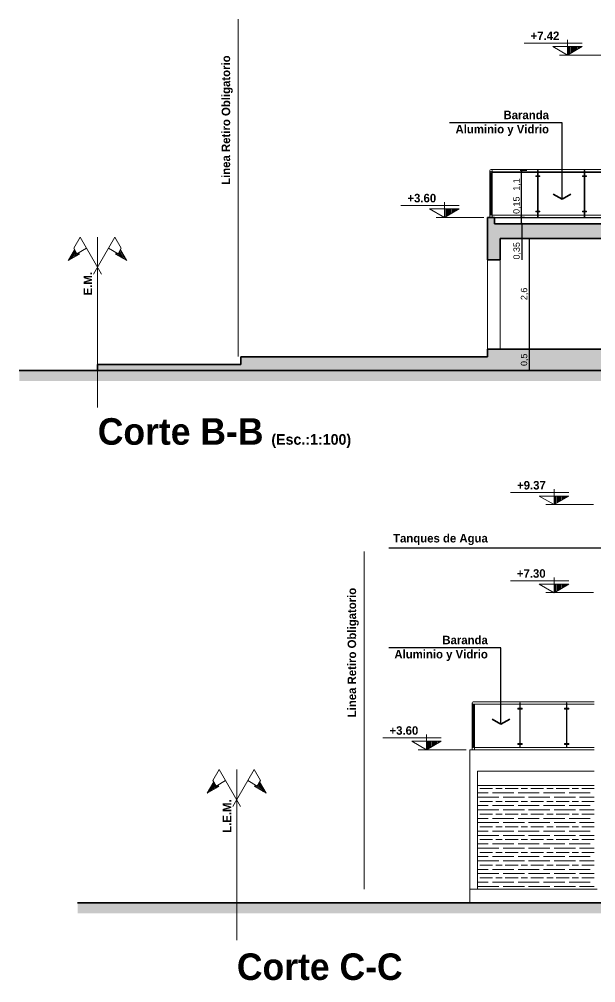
# Model space of a CAD drawing. Header units: millimetres. Extents: x 110427 to 125914, y 76277 to 76441.
# Drawn here: x 113920.79 to 113934.36, y 76404.27 to 76426.94 of the extents above; entities that cross this region are included whole.
import ezdxf

# ---------------------------------------------------------------- set-up
doc = ezdxf.new("R2010")
doc.units = ezdxf.units.MM
doc.linetypes.add('CENTER', pattern=[50.8, 31.75, -6.35, 6.35, -6.35])
doc.linetypes.add('JIS_02_0.7', pattern=[1.35, 0.75, -0.6])
for name, color, linetype, lineweight in [('04_CIVIL A CONSTRUIR', 250, 'Continuous', 35), ('05_CIVIL A DEMOLER', 221, 'Continuous', 18), ('06_CIVIL VISTAS GRUESA', 244, 'Continuous', 13), ('08_CIVIL VISTAS FINO', 251, 'Continuous', 5), ('10_CIVIL EJES', 230, 'CENTER', 15), ('12_HATCH', 8, 'Continuous', 9), ('12_TEXTOS', 4, 'Continuous', 40), ('13_COTAS', 8, 'Continuous', 9), ('VIDRIOS', 254, 'Continuous', 9)]:
    doc.layers.add(name, color=color, linetype=linetype, lineweight=lineweight)
doc.layers.add('14_TEXTOS', color=4, linetype='Continuous')
doc.styles.add('JDS1', font='GOTHICB.TTF')
doc.styles.add('Swis721 BT', font='swiss.ttf')
doc.dimstyles.new('1_100_JDS', dxfattribs={"dimscale": 100, "dimtxt": 2, "dimasz": 1.5, "dimexe": 1, "dimexo": 1, "dimgap": 0.75, "dimtad": 1, "dimlfac": 0.001, "dimzin": 4, "dimdsep": 46, "dimtxsty": 'JDS1', "dimcen": 0.09, "dimdle": 0.1, "dimclrd": 8, "dimclre": 8, "dimclrt": 150, "dimadec": 0, "dimazin": 0, "dimtfac": 1, "dimtmove": 2, "dimatfit": 0, "dimfxl": 0, "dimtolj": 1, "dimtzin": 0, "dimarcsym": 0})
doc.dimstyles.new('ISO-23', dxfattribs={"dimscale": 0.03, "dimtxt": 5, "dimasz": 2.5, "dimexe": 1.25, "dimexo": 0.625, "dimtad": 1, "dimtxsty": 'Swis721 BT', "dimblk": 'DOTSMALL', "dimcen": 2.5, "dimclrt": 150, "dimadec": 0, "dimazin": 0, "dimtfac": 1, "dimtmove": 0, "dimatfit": 3, "dimfxl": 0, "dimarcsym": 0})

# ---------------------------------------------------------------- blocks, each defined once
blk = doc.blocks.new('_DotSmall')
at = {"color": 0, "linetype": 'ByBlock', "const_width": 0.5}
blk.add_lwpolyline([(-0.0625, 0, 1), (0.0625, 0, 1)], format="xyb", close=True, dxfattribs=at)
blk = doc.blocks.new('*D278')
at = {"layer": '13_COTAS', "color": 0, "lineweight": -2}
for p, q in [((113932.643, 76422.126), (113932.583, 76422.126)), ((113932.621, 76422.126), (113932.621, 76421.776)), ((113932.643, 76421.776), (113932.583, 76421.776)), ((113932.621, 76421.776), (113932.621, 76421.278))]:
    blk.add_line(p, q, dxfattribs=at)
at = {"layer": 'Defpoints', "color": 0}
for p in [(113932.621, 76422.126), (113932.661, 76422.126), (113932.661, 76421.776)]:
    blk.add_point(p, dxfattribs=at)
at = {"layer": '13_COTAS', "color": 0, "lineweight": -2, "xscale": 0.075, "yscale": 0.075, "zscale": 0.075}
for p, rotation in [((113932.621, 76422.126), 90), ((113932.621, 76421.776), 270)]:
    blk.add_blockref('_DotSmall', p, dxfattribs=dict(at, rotation=rotation))
at = {"layer": '13_COTAS', "color": 150, "insert": (113932.512, 76421.49), "char_height": 0.15, "attachment_point": 5, "rotation": 90, "style": 'Swis721 BT'}
blk.add_mtext('0,35', dxfattribs=at)
blk = doc.blocks.new('*D334')
at = {"layer": '13_COTAS', "color": 0, "lineweight": -2}
for p, q in [((113932.68, 76421.776), (113932.833, 76421.776)), ((113932.795, 76421.776), (113932.795, 76419.176)), ((113932.944, 76419.176), (113932.758, 76419.176))]:
    blk.add_line(p, q, dxfattribs=at)
at = {"layer": 'Defpoints', "color": 0}
for p in [(113932.661, 76421.776), (113932.795, 76419.176), (113932.963, 76419.176)]:
    blk.add_point(p, dxfattribs=at)
at = {"layer": '13_COTAS', "color": 0, "lineweight": -2, "xscale": 0.075, "yscale": 0.075, "zscale": 0.075}
for p, rotation in [((113932.795, 76421.776), 90), ((113932.795, 76419.176), 270)]:
    blk.add_blockref('_DotSmall', p, dxfattribs=dict(at, rotation=rotation))
at = {"layer": '13_COTAS', "color": 150, "insert": (113932.686, 76420.476), "char_height": 0.15, "attachment_point": 5, "rotation": 90, "style": 'Swis721 BT'}
blk.add_mtext('2,6', dxfattribs=at)
blk = doc.blocks.new('*D335')
at = {"layer": '13_COTAS', "color": 0, "lineweight": -2}
for p, q in [((113932.944, 76419.176), (113932.758, 76419.176)), ((113932.795, 76419.176), (113932.795, 76418.676)), ((113932.876, 76418.676), (113932.758, 76418.676))]:
    blk.add_line(p, q, dxfattribs=at)
at = {"layer": 'Defpoints', "color": 0}
for p in [(113932.963, 76419.176), (113932.795, 76418.676), (113932.895, 76418.676)]:
    blk.add_point(p, dxfattribs=at)
at = {"layer": '13_COTAS', "color": 0, "lineweight": -2, "xscale": 0.075, "yscale": 0.075, "zscale": 0.075}
for p, rotation in [((113932.795, 76419.176), 90), ((113932.795, 76418.676), 270)]:
    blk.add_blockref('_DotSmall', p, dxfattribs=dict(at, rotation=rotation))
at = {"layer": '13_COTAS', "color": 150, "insert": (113932.686, 76418.926), "char_height": 0.15, "attachment_point": 5, "rotation": 90, "style": 'Swis721 BT'}
blk.add_mtext('0,5', dxfattribs=at)
blk = doc.blocks.new('*D336')
at = {"layer": '13_COTAS', "color": 0, "lineweight": -2}
for p, q in [((113932.615, 76422.276), (113932.615, 76422.774)), ((113932.685, 76422.276), (113932.578, 76422.276)), ((113932.615, 76422.126), (113932.615, 76422.276)), ((113932.643, 76422.126), (113932.578, 76422.126))]:
    blk.add_line(p, q, dxfattribs=at)
at = {"layer": 'Defpoints', "color": 0}
for p in [(113932.615, 76422.276), (113932.704, 76422.276), (113932.661, 76422.126)]:
    blk.add_point(p, dxfattribs=at)
at = {"layer": '13_COTAS', "color": 0, "lineweight": -2, "xscale": 0.075, "yscale": 0.075, "zscale": 0.075}
for p, rotation in [((113932.615, 76422.276), 90), ((113932.615, 76422.126), 270)]:
    blk.add_blockref('_DotSmall', p, dxfattribs=dict(at, rotation=rotation))
at = {"layer": '13_COTAS', "color": 150, "insert": (113932.506, 76422.562), "char_height": 0.15, "attachment_point": 5, "rotation": 90, "style": 'Swis721 BT'}
blk.add_mtext('0,15', dxfattribs=at)
blk = doc.blocks.new('*D337')
at = {"layer": '13_COTAS', "color": 0, "lineweight": -2}
for p, q in [((113932.739, 76423.379), (113932.578, 76423.379)), ((113932.615, 76422.276), (113932.615, 76423.379)), ((113932.685, 76422.276), (113932.578, 76422.276))]:
    blk.add_line(p, q, dxfattribs=at)
at = {"layer": 'Defpoints', "color": 0}
for p in [(113932.615, 76423.379), (113932.758, 76423.379), (113932.704, 76422.276)]:
    blk.add_point(p, dxfattribs=at)
at = {"layer": '13_COTAS', "color": 0, "lineweight": -2, "xscale": 0.075, "yscale": 0.075, "zscale": 0.075}
for p, rotation in [((113932.615, 76423.379), 90), ((113932.615, 76422.276), 270)]:
    blk.add_blockref('_DotSmall', p, dxfattribs=dict(at, rotation=rotation))
at = {"layer": '13_COTAS', "color": 150, "insert": (113932.506, 76423.049), "char_height": 0.15, "attachment_point": 5, "rotation": 90, "style": 'Swis721 BT'}
blk.add_mtext('1,1', dxfattribs=at)

msp = doc.modelspace()

# ---------------------------------------------------------------- hatches: boundary and pattern name
at = {"layer": '08_CIVIL VISTAS FINO'}
h = msp.add_hatch(dxfattribs=at)
h.set_pattern_fill('GOST_WOOD', color=256, scale=0.05, angle=90)
h.set_pattern_definition([(180, (110424.2304, 75951.2377), (4e-17, 0.3), [0.5, -0.1]), (180, (110424.3304, 75951.3377), (4e-17, 0.3), [0.3, -0.075, 0.15, -0.075]), (180, (110424.4804, 75951.4377), (4e-17, 0.3), [0.5, -0.1])])
h.paths.add_polyline_path([(113934.321, 76408.865), (113931.574, 76408.865), (113931.574, 76406.494), (113934.321, 76406.494)])
at = {"layer": '12_HATCH'}
h = msp.add_hatch(color=1, dxfattribs=at)
h.dxf.hatch_style = 1
h.paths.add_polyline_path([(113953.804, 76422.126), (113931.979, 76422.126), (113931.979, 76422.276), (113931.814, 76422.276), (113931.814, 76421.276), (113932.114, 76421.276), (113932.114, 76421.776), (113935.064, 76421.776), (113935.064, 76419.176), (113935.224, 76419.176), (113935.224, 76421.776), (113953.804, 76421.776), (113953.804, 76418.996), (113947.804, 76418.996), (113947.804, 76419.176), (113947.804, 76421.776), (113947.644, 76421.776), (113947.644, 76419.176), (113931.814, 76419.176), (113931.814, 76418.996), (113926.009, 76418.996), (113926.009, 76418.816), (113922.636, 76418.816), (113922.636, 76418.676), (113957.658, 76418.676), (113957.658, 76418.816), (113954.004, 76418.816), (113954.004, 76418.996), (113954.004, 76422.276), (113953.804, 76422.276)])
at = {"layer": '12_HATCH', "linetype": 'ByBlock', "lineweight": 9}
h = msp.add_hatch(dxfattribs=at)
h.set_pattern_fill('LINE', color=256, scale=0.1875, angle=600, style=0)
h.set_pattern_definition([(240, (114006.987652, 75516.569174), (0.0202974704, -0.01171875), [])])
h.paths.add_polyline_path([(113921.944, 76421.258), (113922.213, 76421.413), (113922.195, 76421.446), (113922.152, 76421.421), (113922.095, 76421.519)])
h = msp.add_hatch(dxfattribs=at)
h.set_pattern_fill('LINE', color=256, scale=0.1875, angle=600, style=0)
h.set_pattern_definition([(300, (113859.600814, 75516.569174), (-0.0202974704, -0.01171875), [])])
h.paths.add_polyline_path([(113923.176, 76421.519), (113923.12, 76421.421), (113923.077, 76421.446), (113923.058, 76421.413), (113923.327, 76421.258)])
at = {"layer": '12_HATCH'}
h = msp.add_hatch(color=256, dxfattribs=at)
h.dxf.hatch_style = 1
h.paths.add_polyline_path([(113959.106, 76418.676), (113920.798, 76418.676), (113920.798, 76418.426), (113959.106, 76418.426)])
at = {"layer": '12_HATCH', "linetype": 'ByBlock', "lineweight": 9}
h = msp.add_hatch(dxfattribs=at)
h.set_pattern_fill('LINE', color=256, scale=0.1875, angle=600, style=0)
h.set_pattern_definition([(240, (114010.261586, 75504.04425), (0.0202974704, -0.01171875), [])])
h.paths.add_polyline_path([(113925.218, 76408.733), (113925.487, 76408.888), (113925.469, 76408.921), (113925.426, 76408.896), (113925.369, 76408.994)])
h = msp.add_hatch(dxfattribs=at)
h.set_pattern_fill('LINE', color=256, scale=0.1875, angle=600, style=0)
h.set_pattern_definition([(300, (113862.874748, 75504.04425), (-0.0202974704, -0.01171875), [])])
h.paths.add_polyline_path([(113926.45, 76408.994), (113926.394, 76408.896), (113926.35, 76408.921), (113926.332, 76408.888), (113926.601, 76408.733)])
at = {"layer": '12_HATCH'}
h = msp.add_hatch(color=256, dxfattribs=at)
h.dxf.hatch_style = 1
h.paths.add_polyline_path([(113947.503, 76406.151), (113922.168, 76406.151), (113922.168, 76405.901), (113947.253, 76405.901), (113947.253, 76404.271), (113952.053, 76404.271), (113952.053, 76405.901), (113960.497, 76405.901), (113960.497, 76406.151), (113951.803, 76406.151), (113951.803, 76404.521), (113947.503, 76404.521), (113947.503, 76405.901)])
at = {"layer": '13_COTAS'}
h = msp.add_hatch(dxfattribs=at)
h.set_pattern_fill('LINE', color=256, scale=0.2, angle=90, style=0)
h.set_pattern_definition([(90, (113045.935573, 76555.106536), (0.025, 2e-18), [])])
h.paths.add_polyline_path([(113933.697, 76426.296), (113933.697, 76426.096), (113934.044, 76426.296)])
h = msp.add_hatch(dxfattribs=at)
h.set_pattern_fill('LINE', color=256, scale=0.2, angle=90, style=0)
h.set_pattern_definition([(90, (113043.036074, 76551.286536), (0.025, 2e-18), [])])
h.paths.add_polyline_path([(113930.798, 76422.476), (113930.798, 76422.276), (113931.144, 76422.476)])
h = msp.add_hatch(dxfattribs=at)
h.set_pattern_fill('LINE', color=256, scale=0.2, angle=90, style=0)
h.set_pattern_definition([(90, (113045.61595, 76544.531612), (0.025, 2e-18), [])])
h.paths.add_polyline_path([(113933.378, 76415.721), (113933.378, 76415.521), (113933.724, 76415.721)])
h = msp.add_hatch(dxfattribs=at)
h.set_pattern_fill('LINE', color=256, scale=0.2, angle=90, style=0)
h.set_pattern_definition([(90, (113045.61595, 76542.455655), (0.025, 2e-18), [])])
h.paths.add_polyline_path([(113933.378, 76413.645), (113933.378, 76413.445), (113933.724, 76413.645)])
h = msp.add_hatch(dxfattribs=at)
h.set_pattern_fill('LINE', color=256, scale=0.2, angle=90, style=0)
h.set_pattern_definition([(90, (113042.615642, 76538.761612), (0.025, 2e-18), [])])
h.paths.add_polyline_path([(113930.377, 76409.951), (113930.377, 76409.751), (113930.724, 76409.951)])

# ---------------------------------------------------------------- linework, layer by layer
at = {"layer": '04_CIVIL A CONSTRUIR'}
for p, q in [((113933.567, 76422.706), (113933.36, 76422.826)), ((113933.567, 76422.706), (113933.775, 76422.826)), ((113931.814, 76422.276), (113931.814, 76421.276)), ((113931.814, 76422.276), (113931.979, 76422.276)), ((113931.979, 76422.276), (113931.979, 76422.126)), ((113931.979, 76422.126), (113953.804, 76422.126)), ((113932.114, 76421.776), (113932.114, 76421.276)), ((113935.064, 76421.776), (113932.114, 76421.776)), ((113932.114, 76421.276), (113931.814, 76421.276)), ((113926.009, 76418.996), (113931.814, 76418.996)), ((113926.009, 76418.816), (113926.009, 76418.996)), ((113931.814, 76419.176), (113931.814, 76418.996)), ((113931.814, 76419.176), (113935.064, 76419.176)), ((113926.009, 76418.816), (113922.636, 76418.816)), ((113922.636, 76418.816), (113922.636, 76418.676)), ((113920.794, 76418.676), (113959.13, 76418.676)), ((113932.129, 76410.354), (113931.921, 76410.474)), ((113932.129, 76410.354), (113932.337, 76410.474)), ((113922.161, 76406.151), (113947.503, 76406.151))]:
    msp.add_line(p, q, dxfattribs=at)
at = {"layer": '05_CIVIL A DEMOLER'}
for p, q in [((113931.891, 76423.254), (113931.891, 76423.331)), ((113931.901, 76423.331), (113931.891, 76423.331)), ((113931.901, 76422.326), (113931.901, 76423.331)), ((113931.891, 76422.326), (113931.891, 76423.234)), ((113931.901, 76422.326), (113931.891, 76422.326))]:
    msp.add_line(p, q, dxfattribs=at)
for points in [[(113931.891, 76423.234), (113931.891, 76423.254), (113931.887, 76423.254), (113931.887, 76423.234)], [(113931.901, 76423.234), (113931.901, 76423.254), (113931.905, 76423.254), (113931.905, 76423.234)], [(113931.891, 76422.403), (113931.891, 76422.423), (113931.887, 76422.423), (113931.887, 76422.403)], [(113931.901, 76422.403), (113931.901, 76422.423), (113931.905, 76422.423), (113931.905, 76422.403)]]:
    msp.add_lwpolyline(points, close=True, dxfattribs=at)
msp.add_circle((113931.896, 76423.378), 0.0276, dxfattribs=at)
at = {"layer": '06_CIVIL VISTAS GRUESA'}
for p, q in [((113931.869, 76423.378), (113931.869, 76422.276)), ((113931.896, 76423.406), (113940.108, 76423.406)), ((113931.924, 76423.378), (113931.924, 76422.276)), ((113931.924, 76423.351), (113940.108, 76423.351)), ((113931.924, 76423.331), (113932.991, 76423.331)), ((113932.991, 76423.254), (113932.991, 76423.378)), ((113933.001, 76423.378), (113932.991, 76423.378)), ((113933.001, 76423.254), (113933.001, 76423.378)), ((113934.091, 76423.331), (113933.001, 76423.331)), ((113934.091, 76423.254), (113934.091, 76423.378)), ((113934.101, 76423.378), (113934.091, 76423.378)), ((113934.101, 76423.254), (113934.101, 76423.378)), ((113934.101, 76423.331), (113935.191, 76423.331)), ((113932.991, 76422.423), (113932.991, 76423.234)), ((113933.001, 76422.423), (113933.001, 76423.234)), ((113934.091, 76422.423), (113934.091, 76423.234)), ((113934.101, 76422.423), (113934.101, 76423.234)), ((113932.991, 76422.276), (113932.991, 76422.403)), ((113933.001, 76422.276), (113933.001, 76422.403)), ((113934.091, 76422.276), (113934.091, 76422.403)), ((113934.101, 76422.276), (113934.101, 76422.403)), ((113931.924, 76422.326), (113932.991, 76422.326)), ((113931.979, 76422.276), (113953.804, 76422.276)), ((113931.979, 76422.266), (113953.804, 76422.266)), ((113934.091, 76422.326), (113933.001, 76422.326)), ((113934.101, 76422.326), (113935.191, 76422.326))]:
    msp.add_line(p, q, dxfattribs=at)
for points in [[(113933.046, 76423.234), (113933.046, 76423.254), (113932.946, 76423.254), (113932.946, 76423.234)], [(113934.146, 76423.234), (113934.146, 76423.254), (113934.046, 76423.254), (113934.046, 76423.234)], [(113933.046, 76422.403), (113933.046, 76422.423), (113932.946, 76422.423), (113932.946, 76422.403)], [(113934.146, 76422.403), (113934.146, 76422.423), (113934.046, 76422.423), (113934.046, 76422.403)]]:
    msp.add_lwpolyline(points, close=True, dxfattribs=at)
at = {"layer": '08_CIVIL VISTAS FINO'}
for p, q in [((113931.814, 76421.276), (113931.814, 76419.176)), ((113932.114, 76421.276), (113932.114, 76419.176)), ((113931.448, 76410.853), (113931.448, 76409.751)), ((113931.476, 76410.881), (113934.325, 76410.881)), ((113932.571, 76410.729), (113932.571, 76410.853)), ((113932.571, 76410.853), (113932.581, 76410.853)), ((113932.581, 76410.729), (113932.581, 76410.853)), ((113933.671, 76410.729), (113933.671, 76410.853)), ((113933.671, 76410.853), (113933.681, 76410.853)), ((113933.681, 76410.729), (113933.681, 76410.853)), ((113931.471, 76410.729), (113931.471, 76410.806)), ((113931.481, 76410.806), (113931.471, 76410.806)), ((113931.471, 76409.801), (113931.471, 76410.709)), ((113931.476, 76410.826), (113932.571, 76410.826)), ((113931.481, 76409.801), (113931.481, 76410.806)), ((113931.503, 76410.826), (113931.503, 76409.751)), ((113932.571, 76409.898), (113932.571, 76410.709)), ((113932.581, 76410.826), (113933.671, 76410.826)), ((113932.581, 76409.898), (113932.581, 76410.709)), ((113933.671, 76409.898), (113933.671, 76410.709)), ((113933.681, 76410.826), (113934.325, 76410.826)), ((113933.681, 76409.898), (113933.681, 76410.709)), ((113931.393, 76406.151), (113931.393, 76409.751)), ((113934.325, 76409.751), (113931.393, 76409.751)), ((113934.325, 76409.751), (113931.393, 76409.751)), ((113931.481, 76409.801), (113931.471, 76409.801)), ((113932.571, 76409.801), (113931.503, 76409.801)), ((113932.571, 76409.801), (113932.571, 76409.878)), ((113932.581, 76409.801), (113932.571, 76409.801)), ((113932.581, 76409.801), (113932.581, 76409.878)), ((113933.671, 76409.801), (113932.581, 76409.801)), ((113933.671, 76409.801), (113933.671, 76409.878)), ((113933.681, 76409.801), (113933.671, 76409.801)), ((113933.681, 76409.801), (113933.681, 76409.878)), ((113934.325, 76409.801), (113933.681, 76409.801)), ((113931.574, 76406.471), (113931.574, 76409.251)), ((113934.325, 76409.251), (113931.574, 76409.251)), ((113931.574, 76408.911), (113934.325, 76408.911)), ((113931.393, 76406.471), (113934.393, 76406.471))]:
    msp.add_line(p, q, dxfattribs=at)
for points in [[(113931.471, 76410.709), (113931.471, 76410.729), (113931.467, 76410.729), (113931.467, 76410.709)], [(113931.481, 76410.709), (113931.481, 76410.729), (113931.485, 76410.729), (113931.485, 76410.709)], [(113932.526, 76410.709), (113932.526, 76410.729), (113932.626, 76410.729), (113932.626, 76410.709)], [(113933.626, 76410.709), (113933.626, 76410.729), (113933.726, 76410.729), (113933.726, 76410.709)], [(113931.471, 76409.878), (113931.471, 76409.898), (113931.467, 76409.898), (113931.467, 76409.878)], [(113931.481, 76409.878), (113931.481, 76409.898), (113931.485, 76409.898), (113931.485, 76409.878)], [(113932.526, 76409.878), (113932.526, 76409.898), (113932.626, 76409.898), (113932.626, 76409.878)], [(113933.626, 76409.878), (113933.626, 76409.898), (113933.726, 76409.898), (113933.726, 76409.878)]]:
    msp.add_lwpolyline(points, close=True, dxfattribs=at)
msp.add_arc((113931.476, 76410.853), 0.0276, 90, 270, dxfattribs=at)
at = {"layer": '10_CIVIL EJES', "ltscale": 0.25}
for p, q in [((113925.946, 76426.937), (113925.946, 76417.941)), ((113922.636, 76421.811), (113922.636, 76417.801)), ((113928.91, 76414.412), (113928.91, 76405.416)), ((113925.91, 76409.286), (113925.91, 76405.276))]:
    msp.add_line(p, q, dxfattribs=at)
at = {"layer": '12_HATCH', "linetype": 'ByBlock', "lineweight": 9}
for p, q in [((113922.076, 76421.551), (113922.226, 76421.811)), ((113922.729, 76420.94), (113922.226, 76421.811)), ((113922.542, 76420.94), (113923.045, 76421.811)), ((113923.195, 76421.551), (113923.045, 76421.811)), ((113921.944, 76421.258), (113922.095, 76421.519)), ((113922.152, 76421.421), (113922.076, 76421.551)), ((113922.152, 76421.421), (113922.377, 76421.551)), ((113923.12, 76421.421), (113922.895, 76421.551)), ((113923.12, 76421.421), (113923.195, 76421.551)), ((113923.327, 76421.258), (113923.176, 76421.519)), ((113921.944, 76421.258), (113922.213, 76421.413)), ((113922.213, 76421.413), (113922.195, 76421.446)), ((113923.058, 76421.413), (113923.077, 76421.446)), ((113923.327, 76421.258), (113923.058, 76421.413)), ((113925.35, 76409.026), (113925.5, 76409.286)), ((113926.003, 76408.415), (113925.5, 76409.286)), ((113925.816, 76408.415), (113926.319, 76409.286)), ((113926.469, 76409.026), (113926.319, 76409.286)), ((113925.426, 76408.896), (113925.35, 76409.026)), ((113925.426, 76408.896), (113925.651, 76409.026)), ((113926.394, 76408.896), (113926.169, 76409.026)), ((113926.394, 76408.896), (113926.469, 76409.026)), ((113925.218, 76408.733), (113925.369, 76408.994)), ((113925.218, 76408.733), (113925.487, 76408.888)), ((113925.487, 76408.888), (113925.469, 76408.921)), ((113926.332, 76408.888), (113926.35, 76408.921)), ((113926.601, 76408.733), (113926.332, 76408.888)), ((113926.601, 76408.733), (113926.45, 76408.994))]:
    msp.add_line(p, q, dxfattribs=at)
at = {"layer": '13_COTAS'}
for p, q in [((113934.044, 76426.376), (113932.673, 76426.376)), ((113933.351, 76426.296), (113934.044, 76426.296)), ((113933.697, 76426.096), (113933.351, 76426.296)), ((113933.697, 76426.096), (113933.697, 76426.456)), ((113933.697, 76426.096), (113933.697, 76426.456)), ((113934.044, 76426.296), (113933.697, 76426.096)), ((113930.798, 76422.276), (113930.798, 76422.636)), ((113930.798, 76422.276), (113930.798, 76422.636)), ((113931.144, 76422.556), (113929.774, 76422.556)), ((113930.451, 76422.476), (113931.144, 76422.476)), ((113930.798, 76422.276), (113930.451, 76422.476)), ((113931.144, 76422.476), (113930.798, 76422.276)), ((113932.795, 76421.576), (113932.795, 76421.325)), ((113933.378, 76415.521), (113933.378, 76415.881)), ((113933.378, 76415.521), (113933.378, 76415.881)), ((113933.724, 76415.801), (113932.354, 76415.801)), ((113933.031, 76415.721), (113933.724, 76415.721)), ((113933.378, 76415.521), (113933.031, 76415.721)), ((113933.724, 76415.721), (113933.378, 76415.521)), ((113933.378, 76413.445), (113933.378, 76413.805)), ((113933.378, 76413.445), (113933.378, 76413.805)), ((113933.724, 76413.725), (113932.354, 76413.725)), ((113933.031, 76413.645), (113933.724, 76413.645)), ((113933.378, 76413.445), (113933.031, 76413.645)), ((113933.724, 76413.645), (113933.378, 76413.445)), ((113930.724, 76410.031), (113929.353, 76410.031)), ((113930.031, 76409.951), (113930.724, 76409.951)), ((113930.377, 76409.751), (113930.031, 76409.951)), ((113930.377, 76409.751), (113930.377, 76410.111)), ((113930.377, 76409.751), (113930.377, 76410.111)), ((113930.724, 76409.951), (113930.377, 76409.751))]:
    msp.add_line(p, q, dxfattribs=at)
at = {"layer": '13_COTAS', "linetype": 'JIS_02_0.7', "ltscale": 1.5}
for p, q in [((113934.629, 76426.096), (113933.218, 76426.096)), ((113931.73, 76422.276), (113930.318, 76422.276)), ((113934.31, 76415.521), (113932.898, 76415.521)), ((113934.31, 76413.451), (113932.898, 76413.451)), ((113931.309, 76409.751), (113929.898, 76409.751))]:
    msp.add_line(p, q, dxfattribs=at)

# ---------------------------------------------------------------- texts
at = {"layer": '12_TEXTOS', "color": 150, "char_height": 0.2, "attachment_point": 8, "rotation": 90, "style": 'JDS1'}
for s, insert, width in [('Linea Retiro Obligatorio', (113925.818, 76424.564), 3.33395), ('E.M.', (113922.508, 76420.717), 0.82275), ('Linea Retiro Obligatorio', (113928.782, 76412.039), 3.33395), ('L.E.M.', (113925.782, 76408.192), 0.82275)]:
    msp.add_mtext(s, dxfattribs=dict(at, insert=insert, width=width))
at = {"layer": '14_TEXTOS', "color": 150, "char_height": 0.2, "width": 2.57308, "attachment_point": 9, "style": 'JDS1'}
for s, insert in [('Baranda\\PAluminio y Vidrio', (113933.259, 76424.192)), ('Tanques de Agua', (113931.82, 76414.567)), ('Baranda\\PAluminio y Vidrio', (113931.82, 76411.84))]:
    msp.add_mtext(s, dxfattribs=dict(at, insert=insert))
at = {"layer": '14_TEXTOS', "char_height": 0.5, "width": 9.59338, "attachment_point": 7, "style": 'JDS1'}
for s, insert in [('{\\H1.25x;Corte B-B} {\\H0.5x;(Esc.:1:100)}', (113922.641, 76416.852)), ('{\\H1.25x;Corte C-C }', (113925.915, 76404.327))]:
    msp.add_mtext(s, dxfattribs=dict(at, insert=insert))
at = {"layer": 'VIDRIOS', "color": 150, "char_height": 0.2, "attachment_point": 5, "style": 'JDS1'}
for s, insert, width in [('+7.42', (113933.165, 76426.548), 0.78175), ('+9.37', (113932.846, 76415.973), 1.17721), ('+7.30', (113932.842, 76413.897), 1.09037)]:
    msp.add_mtext(s, dxfattribs=dict(at, insert=insert, width=width))
for insert in [(113930.266, 76422.728), (113929.845, 76410.203)]:
    msp.add_mtext('+3.60', dxfattribs=dict(at, insert=insert))

# ---------------------------------------------------------------- dimensions: what is measured, and where the dimension line sits
at = {"layer": '13_COTAS'}
for base, p1, p2, picture, middle in [((113932.615, 76423.379), (113932.704, 76422.276), (113932.758, 76423.379), '*D337', (113932.615, 76423.049)), ((113932.615, 76422.276), (113932.661, 76422.126), (113932.704, 76422.276), '*D336', (113932.615, 76422.562)), ((113932.621, 76422.126), (113932.661, 76421.776), (113932.661, 76422.126), '*D278', (113932.621, 76421.49))]:
    dim = msp.add_linear_dim(base=base, p1=p1, p2=p2, angle=90, dimstyle='ISO-23', dxfattribs=at)
    dim.commit()
    dim.dimension.update_dxf_attribs({"geometry": picture, "text_midpoint": middle, "dimtype": 160})
for base, p1, p2, picture, middle in [((113932.795, 76419.176), (113932.661, 76421.776), (113932.963, 76419.176), '*D334', (113932.686, 76420.476)), ((113932.795, 76418.676), (113932.963, 76419.176), (113932.895, 76418.676), '*D335', (113932.686, 76418.926))]:
    dim = msp.add_linear_dim(base=base, p1=p1, p2=p2, angle=90, dimstyle='ISO-23', dxfattribs=at)
    dim.commit()
    dim.dimension.update_dxf_attribs({"geometry": picture, "text_midpoint": middle})

# ---------------------------------------------------------------- leaders
for points in [[(113933.567, 76422.706), (113933.567, 76424.504), (113930.921, 76424.504)], [(113935.592, 76414.498), (113932.129, 76414.498), (113929.491, 76414.498)], [(113932.129, 76410.354), (113932.129, 76412.152), (113929.491, 76412.152)]]:
    msp.add_leader(points, dimstyle='1_100_JDS', override={"dimgap": 0.75, "dimtad": 0, "dimldrblk": 'None'}, dxfattribs=at)

doc.saveas('drawing.dxf')
